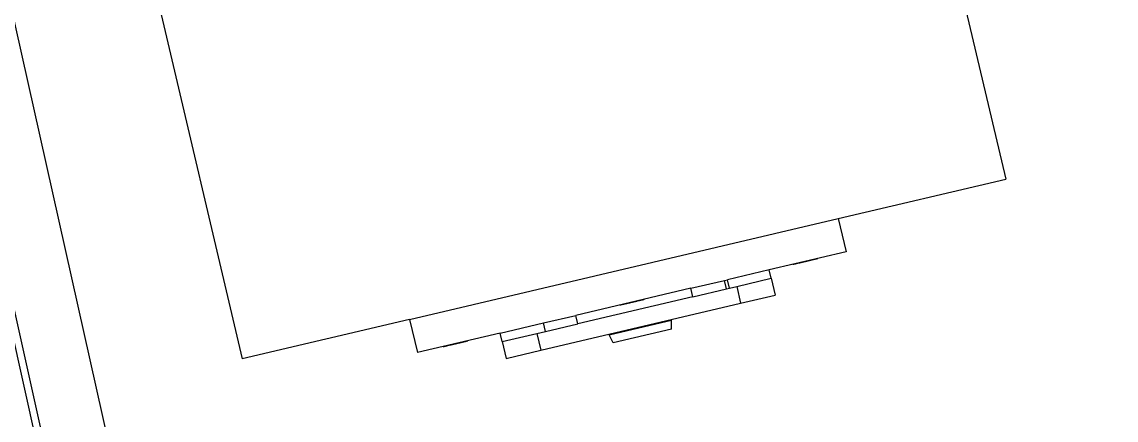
# Model space of a CAD drawing. Header units: inches. Extents: x -1841 to -80, y -100 to 1021.
# Drawn here: x -578.114 to -576.71, y 556.434 to 556.946 of the extents above; entities that cross this region are included whole.
import ezdxf

# ---------------------------------------------------------------- set-up
doc = ezdxf.new("R2010")
doc.units = ezdxf.units.IN
doc.header["$MEASUREMENT"] = 0
doc.layers.add('Edges', color=7, linetype='Continuous')
doc.layers.add('PDF_Geometry', color=7, linetype='Continuous', true_color=0x777777)

# ---------------------------------------------------------------- blocks, each defined once
blk = doc.blocks.new('infrared patio heater fr')
at = {"layer": 'Edges'}
for p, q in [((-50, 10.889), (50, 10.889)), ((50, 5.864), (50, 10.889)), ((50, 5.864), (51, 5.864)), ((50, -7.002), (50, 5.864)), ((51, 5.864), (51, 3.555)), ((51, 5.005), (51, 5.009)), ((51, 4.999), (51, 5.005)), ((51, 4.992), (51, 4.999)), ((51, 4.983), (51, 4.992)), ((51, 4.973), (51, 4.983)), ((51, 4.962), (51, 4.973)), ((51, 4.949), (51, 4.962)), ((51, 4.935), (51, 4.949)), ((51, 4.919), (51, 4.935)), ((51, 4.903), (51, 4.919)), ((51, 4.885), (51, 4.903)), ((51, 4.866), (51, 4.885)), ((51, 4.846), (51, 4.866)), ((51, 4.825), (51, 4.846)), ((51, 4.804), (51, 4.825)), ((51, 4.781), (51, 4.804)), ((51, 4.785), (51, 4.799)), ((51, 4.789), (51, 4.799)), ((51, 4.793), (51, 4.796)), ((51, 4.789), (51, 4.793)), ((51, 4.785), (51, 4.788)), ((51, 4.776), (51, 4.788)), ((51, 4.779), (51, 4.785)), ((51, 4.727), (51, 4.785)), ((51, 4.776), (51, 4.785)), ((51, 4.759), (51, 4.781)), ((51, 4.774), (51, 4.779)), ((51, 4.715), (51, 4.776)), ((51, 4.767), (51, 4.774)), ((51, 4.76), (51, 4.767)), ((51, 4.753), (51, 4.76)), ((51, 4.735), (51, 4.759)), ((51, 4.745), (51, 4.753)), ((51, 4.736), (51, 4.745)), ((51, 4.733), (51, 4.736)), ((51, 4.727), (51, 4.736)), ((51, 4.711), (51, 4.735)), ((51, 4.731), (51, 4.733)), ((51, 4.718), (51, 4.727)), ((51, 4.715), (51, 4.727)), ((51, 4.719), (51, 4.721)), ((51, 4.716), (51, 4.719)), ((51, 4.708), (51, 4.718)), ((51, 4.687), (51, 4.711)), ((51, 4.695), (51, 4.71)), ((51, 4.703), (51, 4.709)), ((51, 4.698), (51, 4.708)), ((51, 4.688), (51, 4.703)), ((51, 4.687), (51, 4.698)), ((51, 4.688), (51, 4.695)), ((51, 4.663), (51, 4.687)), ((51, 4.677), (51, 4.687)), ((51, 4.677), (51, 4.683)), ((51, 4.663), (51, 4.675)), ((51, 4.668), (51, 4.675)), ((51, 4.663), (51, 4.671)), ((51, 4.666), (51, 4.668)), ((51, 4.655), (51, 4.666)), ((51, 4.639), (51, 4.663)), ((51, 4.579), (51, 4.663)), ((51, 4.651), (51, 4.663)), ((51, 4.638), (51, 4.651)), ((51, 4.614), (51, 4.639)), ((51, 4.626), (51, 4.638)), ((51, 4.614), (51, 4.626)), ((51, 4.59), (51, 4.614)), ((51, 4.602), (51, 4.614)), ((51, 4.592), (51, 4.604)), ((51, 4.589), (51, 4.602)), ((51, 4.566), (51, 4.59)), ((51, 4.577), (51, 4.589)), ((51, 4.577), (51, 4.588)), ((51, 4.574), (51, 4.577)), ((51, 4.565), (51, 4.577)), ((51, 4.573), (51, 4.575)), ((51, 4.57), (51, 4.573)), ((51, 4.568), (51, 4.57)), ((51, 4.565), (51, 4.568)), ((51, 4.557), (51, 4.566)), ((51, 4.542), (51, 4.566)), ((51, 4.562), (51, 4.565)), ((51, 4.561), (51, 4.564)), ((51, 4.56), (51, 4.562)), ((51, 4.558), (51, 4.561)), ((51, 4.556), (51, 4.558)), ((51, 4.548), (51, 4.557)), ((51, 4.553), (51, 4.556)), ((51, 4.551), (51, 4.553)), ((51, 4.48), (51, 4.551)), ((51, 4.548), (51, 4.551)), ((51, 4.536), (51, 4.551)), ((51, 4.539), (51, 4.548)), ((51, 4.519), (51, 4.542)), ((51, 4.531), (51, 4.539)), ((51, 4.481), (51, 4.536)), ((51, 4.523), (51, 4.531)), ((51, 4.515), (51, 4.523)), ((51, 4.496), (51, 4.519)), ((51, 4.509), (51, 4.515)), ((51, 4.502), (51, 4.509)), ((51, 4.497), (51, 4.502)), ((51, 4.492), (51, 4.497)), ((51, 4.473), (51, 4.496)), ((51, 4.487), (51, 4.492)), ((51, 4.484), (51, 4.487)), ((51, 4.481), (51, 4.484)), ((51, 4.476), (51, 4.481)), ((51, 4.472), (51, 4.476)), ((51, 4.452), (51, 4.473)), ((51, 4.469), (51, 4.472)), ((51, 4.465), (51, 4.469)), ((51, 4.431), (51, 4.452)), ((51, 4.411), (51, 4.431)), ((51, 4.392), (51, 4.411)), ((51, 4.375), (51, 4.392)), ((51, 4.358), (51, 4.375)), ((51, 4.342), (51, 4.358)), ((51, 4.328), (51, 4.342)), ((51, 4.315), (51, 4.328)), ((51, 4.304), (51, 4.315)), ((51, 4.294), (51, 4.304)), ((51, 4.285), (51, 4.294)), ((51, 4.278), (51, 4.285)), ((51, 4.272), (51, 4.278)), ((51, 4.268), (51, 4.272)), ((51.252, 3.555), (51, 3.555)), ((51, 3.555), (51, 2.302)), ((51.252, 2.519), (51.252, 3.555)), ((51.252, 3.555), (51.757, 3.555)), ((51.757, 2.519), (51.757, 3.555)), ((51.252, 2.302), (51, 2.302)), ((51, 2.208), (51, 2.302)), ((51.252, 2.519), (51.757, 2.519)), ((51.252, 2.302), (51.252, 2.519)), ((51.252, 2.208), (51.252, 2.302)), ((51.757, -3.482), (51.757, 2.519)), ((51.252, 2.208), (51, 2.208)), ((51, 1.203), (51, 2.208)), ((51.252, 1.203), (51.252, 2.208)), ((51.252, 1.203), (51, 1.203)), ((51, 1.203), (51, -2.254)), ((51.252, 1.203), (51.252, -2.254)), ((52.03, 0.381), (51.778, 0.439)), ((51.778, -1.43), (51.778, 0.439)), ((52.03, 0.381), (52.03, -1.371)), ((51.778, 0.025), (51.778, -0.007)), ((51, -0.195), (51, -0.191)), ((51, -0.201), (51, -0.195)), ((51, -0.208), (51, -0.201)), ((51, -0.217), (51, -0.208)), ((51, -0.227), (51, -0.217)), ((51, -0.238), (51, -0.227)), ((51, -0.251), (51, -0.238)), ((51, -0.265), (51, -0.251)), ((51, -0.281), (51, -0.265)), ((51, -0.297), (51, -0.281)), ((51, -0.315), (51, -0.297)), ((51, -0.334), (51, -0.315)), ((51, -0.354), (51, -0.334)), ((51, -0.375), (51, -0.354)), ((51, -0.396), (51, -0.375)), ((51, -0.419), (51, -0.396)), ((51, -0.415), (51, -0.401)), ((51, -0.411), (51, -0.401)), ((51, -0.407), (51, -0.404)), ((51, -0.411), (51, -0.407)), ((51, -0.424), (51, -0.412)), ((51, -0.415), (51, -0.412)), ((51, -0.473), (51, -0.415)), ((51, -0.424), (51, -0.415)), ((51, -0.421), (51, -0.415)), ((51, -0.441), (51, -0.419)), ((51, -0.426), (51, -0.421)), ((51, -0.485), (51, -0.424)), ((51, -0.433), (51, -0.426)), ((51, -0.44), (51, -0.433)), ((51, -0.447), (51, -0.44)), ((51, -0.465), (51, -0.441)), ((51, -0.455), (51, -0.447)), ((51, -0.464), (51, -0.455)), ((51, -0.473), (51, -0.464)), ((51, -0.467), (51, -0.464)), ((51, -0.489), (51, -0.465)), ((51, -0.469), (51, -0.467)), ((51, -0.485), (51, -0.473)), ((51, -0.482), (51, -0.473)), ((51, -0.481), (51, -0.479)), ((51, -0.484), (51, -0.481)), ((51, -0.492), (51, -0.482)), ((51, -0.513), (51, -0.489)), ((51, -0.505), (51, -0.49)), ((51, -0.497), (51, -0.491)), ((51, -0.502), (51, -0.492)), ((51, -0.512), (51, -0.497)), ((51, -0.513), (51, -0.502)), ((51, -0.512), (51, -0.505)), ((51, -0.537), (51, -0.513)), ((51, -0.523), (51, -0.513)), ((51, -0.523), (51, -0.517)), ((51, -0.537), (51, -0.525)), ((51, -0.532), (51, -0.525)), ((51, -0.537), (51, -0.529)), ((51, -0.534), (51, -0.532)), ((51, -0.545), (51, -0.534)), ((51, -0.561), (51, -0.537)), ((51, -0.549), (51, -0.537)), ((51, -0.621), (51, -0.537)), ((51, -0.562), (51, -0.549)), ((51, -0.586), (51, -0.561)), ((51, -0.574), (51, -0.562)), ((51, -0.586), (51, -0.574)), ((51, -0.598), (51, -0.586)), ((51, -0.61), (51, -0.586)), ((51, -0.608), (51, -0.596)), ((51, -0.611), (51, -0.598)), ((51, -0.634), (51, -0.61)), ((51, -0.623), (51, -0.611)), ((51, -0.623), (51, -0.612)), ((51, -0.626), (51, -0.623)), ((51, -0.635), (51, -0.623)), ((51, -0.627), (51, -0.625)), ((51, -0.63), (51, -0.627)), ((51, -0.632), (51, -0.63)), ((51, -0.635), (51, -0.632)), ((51, -0.658), (51, -0.634)), ((51, -0.643), (51, -0.634)), ((51, -0.638), (51, -0.635)), ((51, -0.639), (51, -0.636)), ((51, -0.64), (51, -0.638)), ((51, -0.642), (51, -0.639)), ((51, -0.644), (51, -0.642)), ((51, -0.652), (51, -0.643)), ((51, -0.647), (51, -0.644)), ((51, -0.649), (51, -0.647)), ((51, -0.664), (51, -0.649)), ((51, -0.72), (51, -0.649)), ((51, -0.652), (51, -0.649)), ((51, -0.661), (51, -0.652)), ((51, -0.681), (51, -0.658)), ((51, -0.669), (51, -0.661)), ((51, -0.719), (51, -0.664)), ((51, -0.677), (51, -0.669)), ((51, -0.685), (51, -0.677)), ((51, -0.704), (51, -0.681)), ((51, -0.691), (51, -0.685)), ((51, -0.698), (51, -0.691)), ((51, -0.703), (51, -0.698)), ((51, -0.708), (51, -0.703)), ((51, -0.727), (51, -0.704)), ((51, -0.713), (51, -0.708)), ((51, -0.716), (51, -0.713)), ((51, -0.719), (51, -0.716)), ((51, -0.724), (51, -0.719)), ((51, -0.728), (51, -0.724)), ((51, -0.748), (51, -0.727)), ((51, -0.731), (51, -0.728)), ((51, -0.735), (51, -0.731)), ((51, -0.769), (51, -0.748)), ((51, -0.789), (51, -0.769)), ((51, -0.808), (51, -0.789)), ((51, -0.825), (51, -0.808)), ((51, -0.842), (51, -0.825)), ((51, -0.858), (51, -0.842)), ((51, -0.872), (51, -0.858)), ((51, -0.885), (51, -0.872)), ((51, -0.896), (51, -0.885)), ((51, -0.906), (51, -0.896)), ((51, -0.915), (51, -0.906)), ((51, -0.922), (51, -0.915)), ((51, -0.928), (51, -0.922)), ((51, -0.932), (51, -0.928)), ((52.03, -1.371), (51.778, -1.43)), ((51, -3.217), (51, -2.254)), ((51.252, -2.254), (51, -2.254)), ((51.252, -3.217), (51.252, -2.254)), ((51.252, -3.217), (51, -3.217)), ((51, -4.518), (51, -3.217)), ((51.252, -3.482), (51.252, -3.217)), ((51.252, -4.518), (51.252, -3.482)), ((51.252, -3.482), (51.757, -3.482)), ((51.757, -4.518), (51.757, -3.482)), ((51.252, -4.518), (51, -4.518)), ((51, -4.518), (51, -7.002)), ((51.252, -4.518), (51.757, -4.518)), ((51, -5.495), (51, -5.491)), ((51, -5.501), (51, -5.495)), ((51, -5.508), (51, -5.501)), ((51, -5.517), (51, -5.508)), ((51, -5.527), (51, -5.517)), ((51, -5.538), (51, -5.527)), ((51, -5.551), (51, -5.538)), ((51, -5.565), (51, -5.551)), ((51, -5.581), (51, -5.565)), ((51, -5.597), (51, -5.581)), ((51, -5.615), (51, -5.597)), ((51, -5.634), (51, -5.615)), ((51, -5.654), (51, -5.634)), ((51, -5.675), (51, -5.654)), ((51, -5.696), (51, -5.675)), ((51, -5.719), (51, -5.696)), ((51, -5.711), (51, -5.701)), ((51, -5.715), (51, -5.701)), ((51, -5.707), (51, -5.704)), ((51, -5.711), (51, -5.707)), ((51, -5.724), (51, -5.712)), ((51, -5.715), (51, -5.712)), ((51, -5.721), (51, -5.715)), ((51, -5.773), (51, -5.715)), ((51, -5.724), (51, -5.715)), ((51, -5.741), (51, -5.719)), ((51, -5.726), (51, -5.721)), ((51, -5.785), (51, -5.724)), ((51, -5.733), (51, -5.726)), ((51, -5.74), (51, -5.733)), ((51, -5.747), (51, -5.74)), ((51, -5.765), (51, -5.741)), ((51, -5.755), (51, -5.747)), ((51, -5.764), (51, -5.755)), ((51, -5.773), (51, -5.764)), ((51, -5.767), (51, -5.764)), ((51, -5.789), (51, -5.765)), ((51, -5.769), (51, -5.767)), ((51, -5.782), (51, -5.773)), ((51, -5.785), (51, -5.773)), ((51, -5.781), (51, -5.779)), ((51, -5.784), (51, -5.781)), ((51, -5.792), (51, -5.782)), ((51, -5.813), (51, -5.789)), ((51, -5.805), (51, -5.79)), ((51, -5.797), (51, -5.791)), ((51, -5.802), (51, -5.792)), ((51, -5.812), (51, -5.797)), ((51, -5.813), (51, -5.802)), ((51, -5.812), (51, -5.805)), ((51, -5.837), (51, -5.813)), ((51, -5.823), (51, -5.813)), ((51, -5.823), (51, -5.817)), ((51, -5.832), (51, -5.825)), ((51, -5.837), (51, -5.825)), ((51, -5.837), (51, -5.829)), ((51, -5.834), (51, -5.832)), ((51, -5.845), (51, -5.834)), ((51, -5.849), (51, -5.837)), ((51, -5.921), (51, -5.837)), ((51, -5.861), (51, -5.837)), ((51, -5.862), (51, -5.849)), ((51, -5.886), (51, -5.861)), ((51, -5.874), (51, -5.862)), ((51, -5.886), (51, -5.874)), ((51, -5.91), (51, -5.886)), ((51, -5.898), (51, -5.886)), ((51, -5.908), (51, -5.896)), ((51, -5.911), (51, -5.898)), ((51, -5.934), (51, -5.91)), ((51, -5.923), (51, -5.911)), ((51, -5.923), (51, -5.912)), ((51, -5.935), (51, -5.923)), ((51, -5.926), (51, -5.923)), ((51, -5.927), (51, -5.925)), ((51, -5.93), (51, -5.927)), ((51, -5.932), (51, -5.93)), ((51, -5.935), (51, -5.932)), ((51, -5.943), (51, -5.934)), ((51, -5.958), (51, -5.934)), ((51, -5.938), (51, -5.935)), ((51, -5.939), (51, -5.936)), ((51, -5.94), (51, -5.938)), ((51, -5.942), (51, -5.939)), ((51, -5.944), (51, -5.942)), ((51, -5.952), (51, -5.943)), ((51, -5.947), (51, -5.944)), ((51, -5.949), (51, -5.947)), ((51, -5.964), (51, -5.949)), ((51, -5.952), (51, -5.949)), ((51, -6.02), (51, -5.949)), ((51, -5.961), (51, -5.952)), ((51, -5.981), (51, -5.958)), ((51, -5.969), (51, -5.961)), ((51, -6.019), (51, -5.964)), ((51, -5.977), (51, -5.969)), ((51, -5.985), (51, -5.977)), ((51, -6.004), (51, -5.981)), ((51, -5.991), (51, -5.985)), ((51, -5.998), (51, -5.991)), ((51, -6.003), (51, -5.998)), ((51, -6.008), (51, -6.003)), ((51, -6.027), (51, -6.004)), ((51, -6.013), (51, -6.008)), ((51, -6.016), (51, -6.013)), ((51, -6.019), (51, -6.016)), ((51, -6.024), (51, -6.019)), ((51, -6.028), (51, -6.024)), ((51, -6.048), (51, -6.027)), ((51, -6.031), (51, -6.028)), ((51, -6.035), (51, -6.031)), ((51, -6.069), (51, -6.048)), ((51, -6.089), (51, -6.069)), ((51, -6.108), (51, -6.089)), ((51, -6.125), (51, -6.108)), ((51, -6.142), (51, -6.125)), ((51, -6.158), (51, -6.142)), ((51, -6.172), (51, -6.158)), ((51, -6.185), (51, -6.172)), ((51, -6.196), (51, -6.185)), ((51, -6.206), (51, -6.196)), ((51, -6.215), (51, -6.206)), ((51, -6.222), (51, -6.215)), ((51, -6.228), (51, -6.222)), ((51, -6.232), (51, -6.228)), ((50, -7.002), (51, -7.002)), ((50, -7.002), (50, -12.027)), ((-50, -12.027), (50, -12.027))]:
    blk.add_line(p, q, dxfattribs=at)

msp = doc.modelspace()

# ---------------------------------------------------------------- linework, layer by layer
at = {"layer": 'PDF_Geometry', "color": 7, "lineweight": 25}
for points in [[(-573.7233, 536.8322), (-555.8546, 540.803), (-573.806, 536.8322), (-573.806, 536.7494), (-582.9058, 578.0295), (-573.7233, 536.8322), (-582.9058, 577.9468)], [(-573.6406, 536.9149), (-582.8231, 577.9468)]]:
    msp.add_lwpolyline(points, dxfattribs=at)

# ---------------------------------------------------------------- block references
at = {"color": 7, "lineweight": 25, "xscale": 0.04390327370764166, "yscale": 0.04390327370764166, "zscale": 0.04390327370764166, "rotation": 283.2542352373832}
msp.add_blockref('infrared patio heater fr', (-577.8206, 558.7708), dxfattribs=at)

doc.saveas('drawing.dxf')
